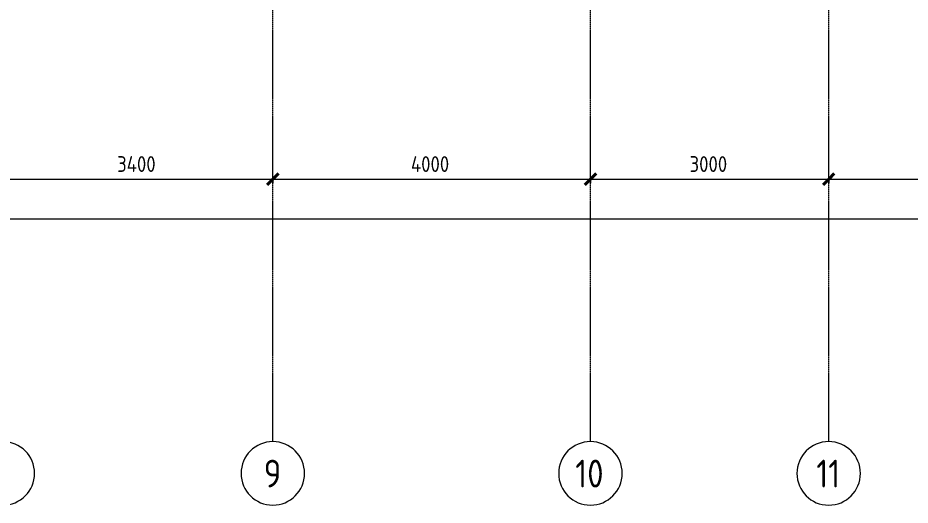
# Model space of a CAD drawing. Header units: millimetres. Extents: x -11886 to 68941, y -8130 to 45506.
# Drawn here: x 39199 to 50436, y -8130 to -1991 of the extents above; entities that cross this region are included whole.
import ezdxf

# ---------------------------------------------------------------- set-up
doc = ezdxf.new("R2010")
doc.units = ezdxf.units.MM
doc.linetypes.add('ADSK_Линия сетки', pattern=[25, 20, -2.5, 0, -2.5])
for name, color, linetype, lineweight in [('Оси', 7, 'Continuous', 9), ('Размеры', 7, 'Continuous', 9), ('Размеры-100', 7, 'Continuous', 9)]:
    doc.layers.add(name, color=color, linetype=linetype, lineweight=lineweight)
doc.styles.add('GOST Common', font='GOST_Common.ttf', dxfattribs={"width": 0.9, "height": 350})
doc.styles.add('GOST Common_1', font='GOST_Common.ttf', dxfattribs={"width": 0.9, "height": 200})
doc.dimstyles.new('ADSK_Основной_2_мм_Округление_до_1_мм', dxfattribs={"dimscale": 304.8, "dimtxt": 201.142999, "dimasz": 0.463911, "dimexe": 0.492126, "dimexo": 0.492126, "dimgap": 0.098425, "dimtad": 1, "dimdec": 0, "dimdsep": 46, "dimtxsty": 'GOST Common_1', "dimblk1": 'OBLIQUE', "dimblk2": 'OBLIQUE', "dimsah": 1, "dimcen": 0.09, "dimdle": 0.492126, "dimazin": 2, "dimtfac": 1, "dimtdec": 4, "dimtix": 1, "dimtmove": 0, "dimatfit": 3, "dimfxl": 1, "dimtvp": 1, "dimtolj": 1, "dimtzin": 0, "dimlwd": 20, "dimlwe": 20, "dimarcsym": 2})

# ---------------------------------------------------------------- blocks, each defined once
blk = doc.blocks.new('Ось сетки - Круг_Ø8 мм-6577-01 План 1-го этажа кладочный')
at = {"layer": 'Оси', "lineweight": 20}
for start, end in [(360, 180), (180, 360)]:
    blk.add_arc((0, 0), 4, start, end, dxfattribs=at)
blk = doc.blocks.new('DIMBLOCK23-01 План 1-го этажа кладочный')
at = {"layer": 'Размеры-100', "lineweight": 20, "transparency": 16777216}
for p, q in [((39010, -4024), (39010, -3874)), ((42410, -4024), (42410, -3874)), ((39010, -4024), (42410, -4024)), ((39010, -4024), (39010, -4074)), ((42410, -4024), (42410, -4074))]:
    blk.add_line(p, q, dxfattribs=at)
at = {"layer": 'Размеры-100', "lineweight": 40, "transparency": 16777216}
for p, q in [((39010, -4024), (38939, -4095)), ((39010, -4024), (39081, -3953)), ((42410, -4024), (42339, -4095)), ((42410, -4024), (42481, -3953))]:
    blk.add_line(p, q, dxfattribs=at)
at = {"layer": 'Размеры-100', "color": 0, "lineweight": 20, "transparency": 16777216, "insert": (40449, -3733), "char_height": 200, "width": 625.93, "attachment_point": 1, "line_spacing_factor": 1.022761, "style": 'GOST Common_1'}
blk.add_mtext('3400', dxfattribs=at)
blk = doc.blocks.new('_Oblique')
at = {"color": 0, "linetype": 'ByBlock', "lineweight": -2}
blk.add_line((-0.5, -0.5), (0.5, 0.5), dxfattribs=at)
blk = doc.blocks.new('DIMBLOCK24-01 План 1-го этажа кладочный')
at = {"layer": 'Размеры-100', "lineweight": 20, "transparency": 16777216}
for p, q in [((42410, -4024), (42410, -3874)), ((46410, -4024), (46410, -3874)), ((42410, -4024), (46410, -4024)), ((42410, -4024), (42410, -4074)), ((46410, -4024), (46410, -4074))]:
    blk.add_line(p, q, dxfattribs=at)
at = {"layer": 'Размеры-100', "lineweight": 40, "transparency": 16777216}
for p, q in [((42410, -4024), (42339, -4095)), ((42410, -4024), (42481, -3953)), ((46410, -4024), (46339, -4095)), ((46410, -4024), (46481, -3953))]:
    blk.add_line(p, q, dxfattribs=at)
at = {"layer": 'Размеры-100', "color": 0, "lineweight": 20, "transparency": 16777216, "insert": (44149, -3733), "char_height": 200, "width": 625.93, "attachment_point": 1, "line_spacing_factor": 1.022761, "style": 'GOST Common_1'}
blk.add_mtext('4000', dxfattribs=at)
blk = doc.blocks.new('DIMBLOCK25-01 План 1-го этажа кладочный')
at = {"layer": 'Размеры-100', "lineweight": 20, "transparency": 16777216}
for p, q in [((46410, -4024), (46410, -3874)), ((49410, -4024), (49410, -3874)), ((46410, -4024), (49410, -4024)), ((46410, -4024), (46410, -4074)), ((49410, -4024), (49410, -4074))]:
    blk.add_line(p, q, dxfattribs=at)
at = {"layer": 'Размеры-100', "lineweight": 40, "transparency": 16777216}
for p, q in [((46410, -4024), (46339, -4095)), ((46410, -4024), (46481, -3953)), ((49410, -4024), (49339, -4095)), ((49410, -4024), (49481, -3953))]:
    blk.add_line(p, q, dxfattribs=at)
at = {"layer": 'Размеры-100', "color": 0, "lineweight": 20, "transparency": 16777216, "insert": (47658, -3733), "char_height": 200, "width": 605.47, "attachment_point": 1, "line_spacing_factor": 1.022761, "style": 'GOST Common_1'}
blk.add_mtext('3000', dxfattribs=at)
blk = doc.blocks.new('DIMBLOCK26-01 План 1-го этажа кладочный')
at = {"layer": 'Размеры-100', "lineweight": 20, "transparency": 16777216}
for p, q in [((49410, -4024), (49410, -3874)), ((55910, -4024), (55910, -3874)), ((49410, -4024), (56060, -4024)), ((49410, -4024), (49410, -4074)), ((55910, -4024), (55910, -4074))]:
    blk.add_line(p, q, dxfattribs=at)
at = {"layer": 'Размеры-100', "lineweight": 40, "transparency": 16777216}
for p, q in [((49410, -4024), (49339, -4095)), ((49410, -4024), (49481, -3953)), ((55910, -4024), (55839, -4095)), ((55910, -4024), (55981, -3953))]:
    blk.add_line(p, q, dxfattribs=at)
at = {"layer": 'Размеры-100', "color": 0, "lineweight": 20, "transparency": 16777216, "insert": (52408, -3733), "char_height": 200, "width": 605.47, "attachment_point": 1, "line_spacing_factor": 1.022761, "style": 'GOST Common_1'}
blk.add_mtext('6500', dxfattribs=at)
blk = doc.blocks.new('DIMBLOCK35-01 План 1-го этажа кладочный')
at = {"layer": 'Размеры-100', "lineweight": 20, "transparency": 16777216}
for p, q in [((-5940, -4524), (-5940, -4374)), ((55910, -4524), (55910, -4374)), ((-6090, -4524), (56060, -4524)), ((-5940, -4524), (-5940, -4574)), ((55910, -4524), (55910, -4574))]:
    blk.add_line(p, q, dxfattribs=at)
at = {"layer": 'Размеры-100', "lineweight": 40, "transparency": 16777216}
for p, q in [((-5940, -4524), (-5869, -4453)), ((55910, -4524), (55981, -4453)), ((-5940, -4524), (-6011, -4595)), ((55910, -4524), (55839, -4595))]:
    blk.add_line(p, q, dxfattribs=at)
at = {"layer": 'Размеры-100', "color": 0, "lineweight": 20, "transparency": 16777216, "insert": (24688, -4233), "char_height": 200, "width": 711.84, "attachment_point": 1, "line_spacing_factor": 1.022761, "style": 'GOST Common_1'}
blk.add_mtext('61850', dxfattribs=at)

msp = doc.modelspace()

# ---------------------------------------------------------------- linework, layer by layer
at = {"layer": 'Оси', "linetype": 'ADSK_Линия сетки'}
for p, q in [((46409.9, -7330.4), (46409.9, 44534.8)), ((49409.9, -7330.4), (49409.9, 44534.8)), ((42409.9, -7330.4), (42409.9, 21668.8))]:
    msp.add_line(p, q, dxfattribs=at)

# ---------------------------------------------------------------- block references
at = {"layer": 'Оси', "lineweight": 20, "xscale": 99.99999999999993, "yscale": 99.99999999999993, "zscale": 99.99999999999993}
for p in [(39009.9, -7730.4), (42409.9, -7730.4), (46409.9, -7730.4), (49409.9, -7730.4)]:
    msp.add_blockref('Ось сетки - Круг_Ø8 мм-6577-01 План 1-го этажа кладочный', p, dxfattribs=at)

# ---------------------------------------------------------------- texts
at = {"layer": 'Оси', "char_height": 350, "attachment_point": 1, "style": 'GOST Common'}
for s, insert, width in [('\\fGOST Common|b0|i0|c204|p34|;\\W.9;9', (42296.1, -7557.8), 274.177), ('10', (46218.7, -7557.8), 461.772), ('11', (49254.3, -7557.8), 375.19)]:
    msp.add_mtext(s, dxfattribs=dict(at, insert=insert, width=width))

# ---------------------------------------------------------------- dimensions: what is measured, and where the dimension line sits
at = {"layer": 'Размеры', "lineweight": 20}
for base, p1, p2, override, picture, middle in [((42409.9, -4024.1), (39009.9, -3924.1), (42409.9, -3924.1), {"dimpost": '<>', "dimfxl": 3400}, 'DIMBLOCK23-01 План 1-го этажа кладочный', (40709.9, -3894.1)), ((46409.9, -4024.1), (42409.9, -3924.1), (46409.9, -3924.1), {"dimpost": '<>', "dimfxl": 4000}, 'DIMBLOCK24-01 План 1-го этажа кладочный', (44409.9, -3894.1)), ((49409.9, -4024.1), (46409.9, -3924.1), (49409.9, -3924.1), {"dimpost": '<>', "dimfxl": 3000}, 'DIMBLOCK25-01 План 1-го этажа кладочный', (47909.9, -3894.1)), ((55909.9, -4024.1), (49409.9, -3924.1), (55909.9, -3924.1), {"dimpost": '<>', "dimfxl": 6500}, 'DIMBLOCK26-01 План 1-го этажа кладочный', (52659.9, -3894.1)), ((55909.9, -4524.1), (-5940.1, -4424.1), (55909.9, -4424.1), {"dimpost": '<>', "dimfxl": 61850}, 'DIMBLOCK35-01 План 1-го этажа кладочный', (24984.9, -4394.1))]:
    dim = msp.add_linear_dim(base=base, p1=p1, p2=p2, dimstyle='ADSK_Основной_2_мм_Округление_до_1_мм', override=override, dxfattribs=at)
    dim.commit()
    dim.dimension.update_dxf_attribs({"geometry": picture, "text_midpoint": middle})

doc.saveas('drawing.dxf')
